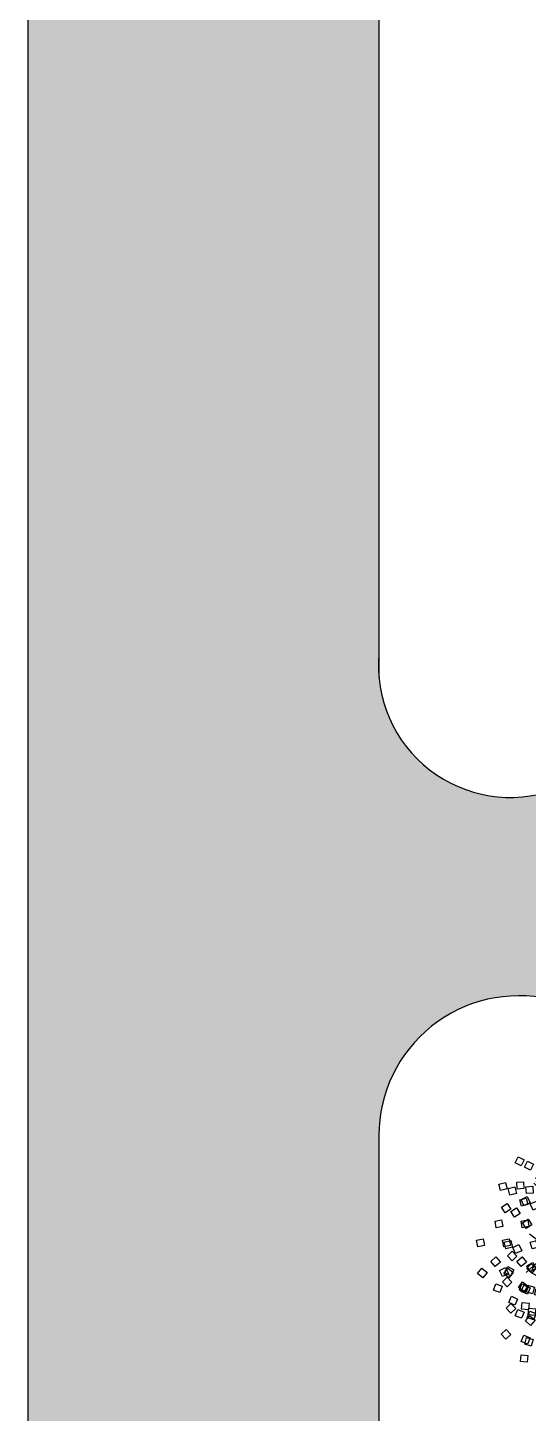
# Model space of a CAD drawing. Header units: inches. Extents: x -162 to 906, y 35 to 488.
# Drawn here: x 356.29 to 367.69, y 84.51 to 116.07 of the extents above; entities that cross this region are included whole.
import ezdxf

# ---------------------------------------------------------------- set-up
doc = ezdxf.new("R2010")
doc.units = ezdxf.units.IN
doc.header["$LTSCALE"] = 0.02
doc.header["$MEASUREMENT"] = 0
for name, color, linetype, true_color in [('FURN', 7, 'Continuous', 0xff4000), ('jogging track', 7, 'Continuous', 0x5e5e5e), ('main rooad', 250, 'Continuous', 0x333333), ('PLANTS', 7, 'Continuous', 0x218500), ('ROADS', 7, 'Continuous', 0x595959)]:
    doc.layers.add(name, color=color, linetype=linetype, true_color=true_color)

# ---------------------------------------------------------------- blocks, each defined once
blk = doc.blocks.new('3DLF-S')
at = {"color": 3}
blk.add_3dface([(0, 0), (-4, -4, -4), (0, -8, -8), (4, -4, -4)], dxfattribs=at)
blk = doc.blocks.new('3DLFS-S')
at = {"color": 92}
for p, rotation in [((-7.25, 0.25, 10.5), 338.5232090204596), ((-21.75, -8.25, -0.4564102564102583), 330.9453959009229), ((11.5, -2.25, 8.5), 25.76932762433872), ((28, -11.58245365687577, 2.500000000000001), 29.93151184050779), ((-11.25, -21.75), 349.3803447238449), ((11, -25.70539887480746, 0.9999999999999996), 29.93151184050779)]:
    blk.add_blockref('3DLF-S', p, dxfattribs=dict(at, rotation=rotation))
blk.add_blockref('3DLF-S', (-1.75, -11.40541901081781, 4.750000000000001), dxfattribs=at)
blk = doc.blocks.new('T48')
at = {"color": 10, "extrusion": (6.994461281112805e-33, -1, -1.83772268236293e-16)}
for p, q in [((-0.0984249901575, 0.09948332338499989, 0.603249939675), (-0.0412749958725, 0.3873499612649998, 0.7588249241175)), ((-0.1788583154475, 0.1693333163999999, 0.6646332668699999), (-0.1640416502625, 0.3196166347049998, 0.8032749196725001)), ((-0.0984249901575, 0.09948332338499989, 0.5958416070825), (-0.268816639785, 0.2307166435949999, 0.7249582608375)), ((0.16509998349, 0.006349999364999939, 0.459316620735), (0.3566582976675, 0.01693333163999988, 0.5894916077174999))]:
    blk.add_line(p, q, dxfattribs=at)
at = {"color": 10}
for p, q in [((0.1915583141775, 0.078316658835, 0.5027082830624999), (0.1238249876175, 0.2317749768225, 0.5027082830624999)), ((0.15663331767, 0.006349999364999949, 0.46143328719), (0.2635249736474999, 0.2370666429599999, 0.6021916064474999)), ((-0.2518833081449999, -0.035983329735, 0.5079999491999999), (-0.3386666328, 0.04233332909999999, 0.5386916127975001)), ((0.1598083173525, 0.006349999364999949, 0.46143328719), (0.3058583027475, -0.1502833183050001, 0.6021916064474999)), ((-0.2540311290214129, -0.03806884176858708, 0.51223328211), (-0.327056121718913, -0.09310216959858711, 0.60113327322)), ((-0.1199768467597827, -0.08851479905771734, 0.416983291635), (-0.2518833081449999, -0.035983329735, 0.5079999491999999)), ((-0.0624416604225, -0.04656666201, 0.3386666328), (0.014816665185, -0.19049998095, 0.3598332973499999)), ((-0.1168018470772827, -0.08851479905771734, 0.416983291635), (-0.1253140628993345, -0.2698749730125, 0.51223328211)), ((0.3058583027475, -0.1502833183050001, 0.6021916064474999), (0.36406663026, -0.0582083275125, 0.6529916013675)), ((-0.311149968885, -0.2741083059225001, 0.6445249355475001), (-0.133349986665, -0.1026583230675, 0.4233332909999999)), ((0.014816665185, -0.19049998095, 0.3598332973499999), (0.0010583332275, -0.2275416439125, 0.4116916254975)), ((0.014816665185, -0.19049998095, 0.3598332973499999), (0.1322916534375, -0.2518833081449999, 0.3598332973499999)), ((0.3058583027475, -0.1502833183050001, 0.6021916064474999), (0.33443329989, -0.2434166423250002, 0.6381749361825))]:
    blk.add_line(p, q, dxfattribs=at)
at = {"color": 10, "extrusion": (1, 0, 0)}
blk.add_line((-0.05435154930639927, -0.0836083249725, 0.4307416235925), (-0.09285056339843213, -0.0624416604225, 0.6984999301499999), dxfattribs=at)
at = {"color": 10}
blk.add_lwpolyline([(0.03174999682499999, 0.0391583294175, -0.1178321655294738), (0.03488789181575506, 0.03505459098640472, -0.1098616197025378), (0.035983329735, 0.02963333037, -0.03643656478850763), (0.03540738109093312, 0.02341162366746848, -0.03418399520617336), (0.03386666328, 0.01693333164, -0.07031721240663195), (0.03168759090711715, 0.01233140888047508, 0.1214042700675806), (0.0306916635975, 0.0095249990475, 0.1056748753681054), (0.030881482108688, 0.00782476693390747, 0.1056299176773579), (0.03174999682499999, 0.006349999365000001, 0.1178704802658496), (0.03403652887482967, 0.004807657650026656, 0.05028871205319218), (0.040216662645, 0.0031749996825, 0.0186631423736942), (0.04585131116072764, 0.002492929527070058, 0.01496951588104406), (0.05291666137499999, 0.002116666455, 0.08714684551963757), (0.05776313758079481, 0.002852048931457461, -0.118281299572246), (0.061383327195, 0.0031749996825, -0.3256148979215517), (0.06422800685715707, 0.0003828925817161849, -0.3261032620843909), (0.0624416604225, -0.0031749996825, -0.03227319937646211), (0.05906743163303264, -0.004643564098317937, 0.02710570168732045), (0.05503332783000001, -0.006349999365000001, 0.002318028721211874), (0.04670295498800662, -0.01046702206332773, 0.008478079840927234), (0.044449995555, -0.0116416655025, 0.03634363996559699), (0.04202336043165764, -0.0131977964841613, -0.02203929914532908), (0.03809999619, -0.0158749984125, -0.0927442067181413), (0.03181600807400787, -0.0183106450739337, 0.0692030807816751), (0.023283331005, -0.02116666455, 0.1478664373438005), (0.01772201865478428, -0.02639749447574698, -0.1721518168493673), (0.01269999873, -0.0306916635975, -0.1327210153150172), (0.006494205283376187, -0.03133041919805192, 0.1088415021332968), (-0.0010583332275, -0.03174999682499999, 0.05380530011571413), (-0.006561069963806574, -0.03394679998282819, -0.04064136659242989), (-0.0137583319575, -0.0370416629625, -0.08139523190763823), (-0.02941334760754308, -0.03960714702459504, -0.2213318317449878), (-0.0349249965075, -0.0370416629625, -0.07992170799693443), (-0.03663670327708569, -0.03418617344260477, -0.1083130962065831), (-0.0370416629625, -0.03174999682499999, -0.04851678753332027), (-0.0366154966281733, -0.02889196332224335, -0.02389033116493227), (-0.0349249965075, -0.023283331005, -0.1376741168601891), (-0.02940671836165942, -0.01545725099787899, 0.2648665322594673), (-0.027516663915, -0.010583332275, 0.01769256372157511), (-0.0280488047215795, -0.007712605021293705, 0.007549720602627568), (-0.02963333037, -0.0010583332275, 0.004346226018042666), (-0.03180714101458215, 0.007194235415678006, 0.01049676499467845), (-0.0328083300525, 0.010583332275, 0.07005552843921521), (-0.03448373006515611, 0.01406838642499549, 0.02356237193278814), (-0.0412749958725, 0.023283331005, 0.09024132341738819), (-0.04739926547154581, 0.0285320706650461, -0.1185014879050571), (-0.0518583281475, 0.0328083300525, -0.08154012300615145), (-0.05292906652085175, 0.03528747551626084, -0.1266965965316334), (-0.05291666137499999, 0.0370416629625, -0.2152412148618608), (-0.05179106978487089, 0.03842469120952555, -0.1164338214658533), (-0.04868332846500001, 0.0391583294175, -0.2285497834965858), (-0.04558090513199267, 0.03766205516445363, 0.2140173120384511), (-0.0423333291, 0.035983329735, 0.07524006270704661), (-0.03915478404417528, 0.03628550252184912, 0.1907591750189915), (-0.03809999619, 0.0370416629625, 0.2745625809819373), (-0.03804646907028426, 0.0385311817447503, -0.2384995356982396), (-0.03809999619, 0.040216662645, -0.0874453114444467), (-0.03712568201633429, 0.04160787269377742, -0.1102439031570463), (-0.035983329735, 0.0423333291, -0.1367407487079785), (-0.03420945832248671, 0.04246554969628398, -0.06456033934224276), (-0.0306916635975, 0.0412749958725, -0.1442357611240256), (-0.0271616267772592, 0.03804024963369936, 0.2017082182159239), (-0.0243416642325, 0.035983329735, 0.0265857284324761), (-0.01965189465309074, 0.0351349661883762, -0.01561598696344592), (-0.0116416655025, 0.03386666328, -0.01291147301305656), (-0.003381210498005074, 0.03207072131865372, 0.01629287802469687), (0.0031749996825, 0.0306916635975, 0.1007228964055242), (0.008743967550034178, 0.03083665751450345, 0.06387402418735454), (0.01693333164, 0.03386666328, 0.158891974589149), (0.0201833507207489, 0.03719363388731713, -0.1713561989270116), (0.023283331005, 0.040216662645, -0.1403534412130715), (0.02767349201045408, 0.04090052702491211, -0.1406801254822635)], format="xyb", close=True, dxfattribs=at)
blk.add_circle((0, 0, 0.05926666074), 0.01693333164, dxfattribs=at)
at = {"color": 10, "extrusion": (0.6689647316224493, 4.71754170136923e-17, 0.7432941462471666)}
blk.add_circle((0.006735191417282652, 0.1928808282166083, 0.4486064607221732), 0.006349999365000001, dxfattribs=at)
at = {"color": 92, "xscale": 0.00423333291, "yscale": 0.00423333291, "zscale": 0.00423333291}
for p, rotation in [((-0.0511631574696376, 0.3633714595821378, 0.4773082856025), 180), ((-0.0346993562273912, 0.3469076583398912, 0.5778499422150001), 180), ((0.2192879041058583, 0.2927351752029244, 0.6910915975574998), 127.0355451173859), ((-0.1256752706447738, 0.2737461114780281, 0.7715249228475001), 217.0355451173859), ((0.06455832687749999, 0.2942166372450001, 0.7715249228475001), 180), ((0.1697269813764583, 0.2419299596934132, 0.5344582798874999), 127.0355451173859), ((-0.2750977282431664, 0.2491946575535847, 0.531283280205), 241.10908773184), ((-0.2216910136286271, 0.2140246742320395, 0.62229993777), 217.0355451173859), ((-0.07659200011783932, 0.2086944169396642, 0.5238749476125), 217.0355451173859), ((0.02115375996612289, 0.2561295456388771, 0.5810249418975), 180), ((0.05324006793986359, 0.21865490304972, 0.4392082894125), 127.0355451173859), ((0.07820176140577051, 0.1862818482159366, 0.8900582443275), 127.0355451173859), ((0.0824258974147551, 0.1894690735748286, 0.3735916293075), 127.0355451173859), ((0.1018569230560847, 0.2041303102257309, 0.7334249266575), 127.0355451173859), ((0.15663331767, 0.2653536582718879, 0.6180666048599999), 180), ((-0.09826543838532621, 0.2390237576428263, 0.6773332656), 180), ((-0.2003974318853968, 0.1285378239804401, 0.6773332656), 217.0355451173859), ((-0.05595749725912447, 0.1294219643288591, 0.5408082792525001), 217.0355451173859), ((-0.03133340002157513, 0.148711685612082, 0.9154582417874999), 217.0355451173859), ((0.3278079436107871, 0.1150053153385957, 0.615949938405), 116.7371100578059), ((0.03559833251515366, 0.06000482942340399, 0.8699499130050001), 217.0355451173859), ((0.06455832687749999, 0.1269999873000001, 0.8805332452800001), 180), ((0.06455832687749999, 0.1142999885700001, 0.383116628355), 180), ((0.1746249825375, 0.10159998984, 0.8900582443275), 90), ((0.179916648675, 0.1015999898400001, 0.3735916293075), 90), ((0.2042583129075, 0.10159998984, 0.7334249266575), 90), ((-0.2706425347181668, 0.06425760761503305, 0.39369996063), 241.10908773184), ((-0.2856454117676775, 0.07379343967386887, 0.6741582659175), 260.280514680602), ((0.2752633042001547, 0.04754647529546015, 0.4286249571374999), 105.1767250495332), ((-0.1362681872047815, 0.05360520766783979, 0.6773332656), 274.426310174705), ((0.06455832687749999, 0.02645833068750009, 0.8699499130050001), 180), ((0.1228434790952256, -0.01911498053083468, 0.6773332656), 105.1767250495332), ((-0.3807431627572815, 0.001746879520339853, 0.5164666150199999), 274.426310174705), ((-0.2886681719647815, 0.001746879520339797, 0.8180915848575001), 274.426310174705), ((-0.1701348504847815, 0.001746879520339864, 0.4540249545975), 274.426310174705), ((-0.1119265229722815, 0.00174687952033978, 0.916516575015), 274.426310174705), ((0.1879503294622913, -0.08422183089790042, 0.6551082678225), 105.1767250495332), ((0.2400064487523912, -0.08924866328420046, 0.7672915899375), 68.14117993214732), ((-0.09039885403273307, -0.06602003727878261, 0.916516575015), 311.4618552920909), ((0.285540144770303, -0.08238991212832733, 0.5175249482475001), 54.73338241883649), ((0.01675852083440266, -0.0971592682279471, 0.8329082500424999), 19.52835435071045), ((0.2622314465298912, -0.1654486556642004, 0.56726660994), 68.14117993214732), ((-0.2314849967328209, -0.1724733642657704, 0.8180915848575001), 311.4618552920909), ((-0.0451423438339638, -0.1141107135206179, 0.7704665896199999), 342.4928092333245), ((-0.3049849632891543, -0.2279310855104885, 0.5164666150199999), 311.4618552920909), ((-0.2724749808357768, -0.2122190555886147, 0.6455832687749999), 311.4618552920909), ((-0.1488430623969171, -0.2181042313066621, 0.45296662137), 294.8881552746311), ((-0.0451423438339638, -0.1659690416681179, 0.9016999098299998), 342.4928092333245), ((0.06392945614600201, -0.1596764811609201, 0.9016999098299998), 19.52835435071045), ((0.06942966228387029, -0.1974716623320211, 0.4646082868725001), 28.35728449507812), ((-0.06351616760557695, -0.1994523298478218, 0.4646082868725001), 351.3217393776923), ((0.09771404495025562, -0.2044523228561576, 0.637116602955), 19.52835435071045), ((-0.0451423438339638, -0.2781523637831179, 0.637116602955), 342.4928092333245), ((0.1544466563385306, -0.2796419438160846, 0.734483259885), 19.52835435071045), ((-0.0451423438339638, -0.316252359973118, 0.734483259885), 342.4928092333245), ((0.09472062654257453, -0.3241890591634049, 0.6349999365), 19.52835435071045), ((0.0951612175810155, -0.329404369822636, 0.5079999491999999), 20.68147253157148)]:
    blk.add_blockref('3DLFS-S', p, dxfattribs=dict(at, rotation=rotation))
at = {"xscale": 0.00423333291, "yscale": 0.00423333291, "zscale": 0.00423333291}
for p, rotation in [((-0.078316658835, -0.007408332592499879, 0.9843475938729231), 319.1446237411043), ((0.0603249939675, -0.05079999491999988, 0.9843475938729231), 46.3875157474432)]:
    blk.add_blockref('3DLF-S', p, dxfattribs=dict(at, rotation=rotation))
blk.add_blockref('3DLF-S', (0, -0.05079999491999988, 0.9843475938729231), dxfattribs=at)
at = {"color": 10}
mesh = blk.add_polymesh((2, 36), dxfattribs=dict(at, n_close=True))
for k, corner in enumerate([(-0.004606694024864071, 0.004370453305640282, 0.2677583065575), (-0.003501484310829716, 0.005348515994198795, 0.2677583065575), (-0.002243226412232073, 0.006119802060041328, 0.2677583065575), (-0.0008701518586108149, 0.006660876366346839, 0.2677583065575), (0.0005760191745315292, 0.006955298644115039, 0.2677583065575), (0.002051345512150778, 0.006994123021420809, 0.2677583065575), (0.003511000110029521, 0.006776169839205792, 0.2677583065575), (0.004910632101832077, 0.006308061494621963, 0.2677583065575), (0.006207714377735489, 0.005604021222845247, 0.2677583065575), (0.007362835749141735, 0.004685440931272013, 0.2677583065575), (0.008340898437700245, 0.003580231217237657, 0.2677583065575), (0.00911218450354278, 0.002321973318640016, 0.2677583065575), (0.009653258809848287, 0.0009488987650187573, 0.2677583065575), (0.00994768108761649, -0.0004972722681235834, 0.2677583065575), (0.00998650546492226, -0.001972598605742831, 0.2677583065575), (0.009768552282707248, -0.003432253203621573, 0.2677583065575), (0.009300443938123418, -0.004831885195424128, 0.2677583065575), (0.008596403666346702, -0.006128967471327539, 0.2677583065575), (0.007677823374773471, -0.007284088842733781, 0.2677583065575), (0.006572613660739119, -0.008262151531292297, 0.2677583065575), (0.005314355762141479, -0.00903343759713483, 0.2677583065575), (0.003941281208520224, -0.00957451190344034, 0.2677583065575), (0.002495110175377882, -0.009868934181208546, 0.2677583065575), (0.001019783837758632, -0.009907758558514317, 0.2677583065575), (-0.0004398707601201104, -0.009689805376299303, 0.2677583065575), (-0.001839502751922667, -0.00922169703171548, 0.2677583065575), (-0.003136585027826079, -0.00851765675993877, 0.2677583065575), (-0.004291706399232322, -0.007599076468365537, 0.2677583065575), (-0.005269769087790839, -0.006493866754331185, 0.2677583065575), (-0.006041055153633375, -0.005235608855733547, 0.2677583065575), (-0.006582129459938886, -0.003862534302112293, 0.2677583065575), (-0.006876551737707095, -0.002416363268969952, 0.2677583065575), (-0.00691537611501287, -0.0009410369313507044, 0.2677583065575), (-0.006697422932797859, 0.0005186176665280366, 0.2677583065575), (-0.006229314588214036, 0.001918249658330596, 0.2677583065575), (-0.005525274316437326, 0.003215331934234008, 0.2677583065575), (-0.09626051557210782, 0.09915604857831295, 0.5968853475989899), (-0.09573231886893588, 0.0985219608207394, 0.5976229921419431), (-0.09535296516744518, 0.09776716743197002, 0.5983382237287247), (-0.0951339809378933, 0.09691460242717864, 0.5990093104094949), (-0.09508201990528378, 0.09599017056261713, 0.5996158615550452), (-0.09519866087929897, 0.09502196023270518, 0.6001394474157473), (-0.09548035978296651, 0.09403939001837902, 0.6005641591001714), (-0.09591855733764501, 0.09307231481839642, 0.6008770919587005), (-0.09649993913237427, 0.09215011872334523, 0.6010687376847798), (-0.09720684017551484, 0.09130082219491989, 0.60113327322), (-0.09801778163657998, 0.09055023067837167, 0.6010687376847798), (-0.09890812346963147, 0.08992115051711341, 0.6008770919587005), (-0.0998508130886068, 0.08943269599351496, 0.6005641591001714), (-0.1008172073464573, 0.08909970855110591, 0.6001394474157473), (-0.1017779428426772, 0.0889323058448241, 0.5996158615550452), (-0.1027038281153696, 0.08893557432119009, 0.5990093104094949), (-0.1035667306090443, 0.08910941466920341, 0.5983382237287247), (-0.1043404314680806, 0.0894485448378571, 0.5976229921419431), (-0.1050014221833884, 0.0899426605285848, 0.5968853475989899), (-0.1055296188865603, 0.09057674828615832, 0.5961477030560369), (-0.105908972588051, 0.09133154167492771, 0.5954324714692554), (-0.1061279568176029, 0.0921841066797191, 0.594761384788485), (-0.1061799178502124, 0.09310853854428056, 0.5941548336429349), (-0.1060632768761972, 0.09407674887419254, 0.5936312477822328), (-0.1057815779725297, 0.09505931908851872, 0.5932065360978085), (-0.1053433804178512, 0.09602639428850127, 0.5928936032392795), (-0.1047619986231219, 0.09694859038355247, 0.5927019575132002), (-0.1040550975799814, 0.09779788691197784, 0.5926374219779802), (-0.1032441561189162, 0.09854847842852604, 0.5927019575132002), (-0.1023538142858647, 0.09917755858978433, 0.5928936032392795), (-0.1014111246668894, 0.09966601311338277, 0.5932065360978085), (-0.100444730409039, 0.09999900055579183, 0.5936312477822328), (-0.09948399491281898, 0.1001664032620736, 0.5941548336429349), (-0.0985581096401266, 0.1001631347857077, 0.594761384788485), (-0.09769520714645194, 0.09998929443769433, 0.5954324714692554), (-0.09692150628741555, 0.09965016426904064, 0.5961477030560369)]):
    mesh.set_mesh_vertex(divmod(k, 36), corner)
mesh = blk.add_polymesh((2, 36), dxfattribs=dict(at, n_close=True))
for k, corner in enumerate([(-0.00472352257210829, -0.004243916404252549, 0.2677583065575), (-0.005610439143043449, -0.003064308786886999, 0.2677583065575), (-0.006279044745257836, -0.001748610613507655, 0.2677583065575), (-0.006709024135858931, -0.000336798707337249, 0.2677583065575), (-0.006887312608643384, 0.001128229741266531, 0.2677583065575), (-0.006808492958583966, 0.002601960584233019, 0.2677583065575), (-0.006474960080863061, 0.004039615255642471, 0.2677583065575), (-0.005896848203194441, 0.005397511345792473, 0.2677583065575), (-0.005091722962442341, 0.006634389869112399, 0.2677583065575), (-0.004084047681633983, 0.007712668897561904, 0.2677583065575), (-0.002904440064268432, 0.008599585468497064, 0.2677583065575), (-0.001588741890889088, 0.009268191070711449, 0.2677583065575), (-0.0001769299847186821, 0.009698170461312544, 0.2677583065575), (0.001288098463885095, 0.009876458934096999, 0.2677583065575), (0.002761829306851581, 0.009797639284037582, 0.2677583065575), (0.004199483978261033, 0.009464106406316678, 0.2677583065575), (0.005557380068411036, 0.008885994528648059, 0.2677583065575), (0.006794258591730959, 0.008080869287895958, 0.2677583065575), (0.007872537620180463, 0.007073194007087604, 0.2677583065575), (0.008759454191115623, 0.005893586389722057, 0.2677583065575), (0.009428059793330012, 0.004577888216342715, 0.2677583065575), (0.009858039183931109, 0.00316607631017231, 0.2677583065575), (0.01003632765671557, 0.001701047861568534, 0.2677583065575), (0.009957508006656152, 0.0002273170186020438, 0.2677583065575), (0.009623975128935248, -0.001210337652807407, 0.2677583065575), (0.009045863251266634, -0.002568233742957411, 0.2677583065575), (0.008240738010514535, -0.003805112266277337, 0.2677583065575), (0.00723306272970618, -0.004883391294726841, 0.2677583065575), (0.006053455112340633, -0.005770307865662001, 0.2677583065575), (0.004737756938961295, -0.006438913467876395, 0.2677583065575), (0.003325945032790891, -0.006868892858477493, 0.2677583065575), (0.001860916584187113, -0.007047181331261951, 0.2677583065575), (0.0003871857412206257, -0.00696836168120254, 0.2677583065575), (-0.001050468930188825, -0.006634828803481641, 0.2677583065575), (-0.002408365020338831, -0.006056716925813025, 0.2677583065575), (-0.003645243543658758, -0.005251591685060931, 0.2677583065575), (-0.1348232026075177, -0.09554861053160527, 0.4233186982889899), (-0.134149055015909, -0.09507260205870316, 0.4240563428319429), (-0.1333664418053184, -0.09475457870551403, 0.4247715744187247), (-0.1324991422821282, -0.09460420345069694, 0.4254426610994949), (-0.1315735089034757, -0.09462604537027598, 0.4260492122450452), (-0.1306176665711783, -0.09481944080857727, 0.4265727981057474), (-0.1296606580708233, -0.09517851354307083, 0.4269975097901714), (-0.1287315616214242, -0.09569235333041867, 0.4273104426487004), (-0.1278586073484507, -0.09634534740869767, 0.4275020883747798), (-0.1270683195257507, -0.09711765488327032, 0.42756662391), (-0.1263847106489122, -0.09798580958232808, 0.4275020883747798), (-0.1258285518277349, -0.09892343306464768, 0.4273104426487004), (-0.1254167416665707, -0.09990203611517914, 0.4269975097901714), (-0.1251617928087803, -0.1008918843754291, 0.4265727981057474), (-0.1250714517463974, -0.1018629018068972, 0.4260492122450452), (-0.1251484634468877, -0.1027855845362869, 0.4254426610994949), (-0.1253904879487016, -0.1036318973157657, 0.4247715744187247), (-0.1257901714598218, -0.104376125359784, 0.4240563428319431), (-0.1263353697990126, -0.1049956556758218, 0.4233186982889899), (-0.1270095173906212, -0.1054716641487239, 0.4225810537460369), (-0.1277921306012119, -0.1057896875019131, 0.4218658221592554), (-0.1286594301244022, -0.1059400627567302, 0.4211947354784851), (-0.1295850635030546, -0.1059182208371511, 0.4205881843329348), (-0.130540905835352, -0.1057248253988499, 0.4200645984722325), (-0.131497914335707, -0.1053657526643563, 0.4196398867878086), (-0.132427010785106, -0.1048519128770085, 0.4193269539292795), (-0.1332999650580796, -0.1041989187987294, 0.4191353082032002), (-0.1340902528807796, -0.1034266113241568, 0.4190707726679801), (-0.1347738617576181, -0.102558456625099, 0.4191353082032002), (-0.1353300205787953, -0.1016208331427795, 0.4193269539292795), (-0.1357418307399596, -0.100642230092248, 0.4196398867878086), (-0.13599677959775, -0.0996523818319981, 0.4200645984722325), (-0.1360871206601329, -0.09868136440052994, 0.4205881843329348), (-0.1360101089596426, -0.09775868167114023, 0.4211947354784851), (-0.1357680844578287, -0.09691236889166147, 0.4218658221592554), (-0.1353684009467085, -0.09616814084764315, 0.4225810537460369)]):
    mesh.set_mesh_vertex(divmod(k, 36), corner)
mesh = blk.add_polymesh((2, 36), dxfattribs=dict(at, n_close=True))
for k, corner in enumerate([(0.01693333164, 0, 0.05926666074), (0.01667607628339893, 0.002940442181115772, 0.05926666074), (0.01591212678742854, 0.00579154051449388, 0.05926666074), (0.01466469537094681, 0.00846666582, 0.05926666074), (0.01297168460631277, 0.01088453576890505, 0.05926666074), (0.01088453576890505, 0.01297168460631277, 0.05926666074), (0.00846666582, 0.01466469537094681, 0.05926666074), (0.005791540514493884, 0.01591212678742854, 0.05926666074), (0.002940442181115774, 0.01667607628339893, 0.05926666074), (1.037292254760063e-18, 0.01693333164, 0.05926666074), (-0.002940442181115772, 0.01667607628339893, 0.05926666074), (-0.00579154051449388, 0.01591212678742854, 0.05926666074), (-0.008466665819999997, 0.01466469537094681, 0.05926666074), (-0.01088453576890504, 0.01297168460631277, 0.05926666074), (-0.01297168460631276, 0.01088453576890505, 0.05926666074), (-0.01466469537094681, 0.008466665820000014, 0.05926666074), (-0.01591212678742854, 0.005791540514493898, 0.05926666074), (-0.01667607628339892, 0.002940442181115794, 0.05926666074), (-0.01693333164, 2.463431411393015e-17, 0.05926666074), (-0.01667607628339893, -0.002940442181115746, 0.05926666074), (-0.01591212678742856, -0.005791540514493852, 0.05926666074), (-0.01466469537094683, -0.00846666581999997, 0.05926666074), (-0.01297168460631279, -0.01088453576890502, 0.05926666074), (-0.01088453576890507, -0.01297168460631275, 0.05926666074), (-0.008466665820000033, -0.01466469537094679, 0.05926666074), (-0.005791540514493921, -0.01591212678742853, 0.05926666074), (-0.002940442181115817, -0.01667607628339892, 0.05926666074), (-4.823133597310032e-17, -0.01693333164, 0.05926666074), (0.002940442181115722, -0.01667607628339893, 0.05926666074), (0.005791540514493829, -0.01591212678742857, 0.05926666074), (0.00846666581999995, -0.01466469537094684, 0.05926666074), (0.010884535768905, -0.01297168460631281, 0.05926666074), (0.01297168460631273, -0.0108845357689051, 0.05926666074), (0.01466469537094678, -0.00846666582000006, 0.05926666074), (0.01591212678742852, -0.005791540514493949, 0.05926666074), (0.01667607628339892, -0.002940442181115848, 0.05926666074), (0.02227666892727251, 0.03963643684967159), (0.01497404119350433, 0.03291964958212575), (0.005194120047978095, 0.03048496094755863), (-0.004765695120697138, 0.03240301323155402), (-0.01471875318341227, 0.03441461489308388), (-0.02472846555232247, 0.03609321422089241), (-0.03265710673244206, 0.04206430681897408), (-0.03832842774340747, 0.03675664378618684), (-0.04736729354411415, 0.03893352173216862), (-0.05222532610817577, 0.03343960610735567), (-0.04476762857720071, 0.02673409294820845), (-0.038061775080801, 0.01914902748709859), (-0.03278959046538851, 0.01052439919795433), (-0.03009246136098866, 0.0007341458954145914), (-0.02775641323409811, -0.009148257405383085), (-0.03171452511956439, -0.01771409319824111), (-0.03605259750483387, -0.02679834470265991), (-0.03538011001921754, -0.0364604201360786), (-0.02627384824615739, -0.0395065652374396), (-0.01627787948577986, -0.03781551204101314), (-0.006846948369335025, -0.03409708621305765), (0.002779786376617932, -0.03112469346449061), (0.01280940855138393, -0.03064892369087258), (0.0198737310191968, -0.02360462744046497), (0.02881968834408065, -0.01901840290262429), (0.03835299079191169, -0.01571726601636961), (0.04695055211988809, -0.01034326623636977), (0.05606521745640104, -0.005863868068054596), (0.06424156823821321, -0.0006387334515679467), (0.0566108149743104, 0.002518081848111325), (0.04649613519310018, 0.002440970782838803), (0.03647743658939532, 0.004003038201371496), (0.0309709781432322, 0.01084720391545118), (0.03476217399669562, 0.02020696945554759), (0.03597993257815053, 0.03026598173331852), (0.03174999682499999, 0.0391583294175)]):
    mesh.set_mesh_vertex(divmod(k, 36), corner)
mesh = blk.add_polymesh((2, 36), dxfattribs=dict(at, n_close=True))
for k, corner in enumerate([(0.01693333164, 0, 0.05926666074), (0.01667607628339893, 0.002940442181115772, 0.05926666074), (0.01591212678742854, 0.00579154051449388, 0.05926666074), (0.01466469537094681, 0.00846666582, 0.05926666074), (0.01297168460631277, 0.01088453576890505, 0.05926666074), (0.01088453576890505, 0.01297168460631277, 0.05926666074), (0.00846666582, 0.01466469537094681, 0.05926666074), (0.005791540514493884, 0.01591212678742854, 0.05926666074), (0.002940442181115774, 0.01667607628339893, 0.05926666074), (1.037292254760063e-18, 0.01693333164, 0.05926666074), (-0.002940442181115772, 0.01667607628339893, 0.05926666074), (-0.00579154051449388, 0.01591212678742854, 0.05926666074), (-0.008466665819999997, 0.01466469537094681, 0.05926666074), (-0.01088453576890504, 0.01297168460631277, 0.05926666074), (-0.01297168460631276, 0.01088453576890505, 0.05926666074), (-0.01466469537094681, 0.008466665820000014, 0.05926666074), (-0.01591212678742854, 0.005791540514493898, 0.05926666074), (-0.01667607628339892, 0.002940442181115794, 0.05926666074), (-0.01693333164, 2.463431411393015e-17, 0.05926666074), (-0.01667607628339893, -0.002940442181115746, 0.05926666074), (-0.01591212678742856, -0.005791540514493852, 0.05926666074), (-0.01466469537094683, -0.00846666581999997, 0.05926666074), (-0.01297168460631279, -0.01088453576890502, 0.05926666074), (-0.01088453576890507, -0.01297168460631275, 0.05926666074), (-0.008466665820000033, -0.01466469537094679, 0.05926666074), (-0.005791540514493921, -0.01591212678742853, 0.05926666074), (-0.002940442181115817, -0.01667607628339892, 0.05926666074), (-4.823133597310032e-17, -0.01693333164, 0.05926666074), (0.002940442181115722, -0.01667607628339893, 0.05926666074), (0.005791540514493829, -0.01591212678742857, 0.05926666074), (0.00846666581999995, -0.01466469537094684, 0.05926666074), (0.010884535768905, -0.01297168460631281, 0.05926666074), (0.01297168460631273, -0.0108845357689051, 0.05926666074), (0.01466469537094678, -0.00846666582000006, 0.05926666074), (0.01591212678742852, -0.005791540514493949, 0.05926666074), (0.01667607628339892, -0.002940442181115848, 0.05926666074), (0.0116416655025, -4.278830550885258e-18, 0.277283305605), (0.01146480244483676, 0.002021553999517089, 0.277283305605), (0.01093958716635712, 0.003981684103714538, 0.277283305605), (0.01008197806752593, 0.005820832751249994, 0.277283305605), (0.00891803316684003, 0.007483118341122215, 0.277283305605), (0.007483118341122219, 0.008918033166840027, 0.277283305605), (0.005820832751250001, 0.01008197806752593, 0.277283305605), (0.003981684103714545, 0.01093958716635712, 0.277283305605), (0.002021553999517095, 0.01146480244483676, 0.277283305605), (7.131384251475428e-19, 0.0116416655025, 0.277283305605), (-0.002021553999517094, 0.01146480244483676, 0.277283305605), (-0.003981684103714543, 0.01093958716635712, 0.277283305605), (-0.005820832751249996, 0.01008197806752593, 0.277283305605), (-0.007483118341122215, 0.00891803316684003, 0.277283305605), (-0.008918033166840027, 0.007483118341122219, 0.277283305605), (-0.01008197806752593, 0.005820832751250006, 0.277283305605), (-0.01093958716635712, 0.003981684103714551, 0.277283305605), (-0.01146480244483676, 0.002021553999517104, 0.277283305605), (-0.0116416655025, 1.265726040244173e-17, 0.277283305605), (-0.01146480244483677, -0.002021553999517079, 0.277283305605), (-0.01093958716635713, -0.003981684103714527, 0.277283305605), (-0.01008197806752595, -0.005820832751249984, 0.277283305605), (-0.008918033166840044, -0.007483118341122205, 0.277283305605), (-0.007483118341122239, -0.00891803316684002, 0.277283305605), (-0.005820832751250022, -0.01008197806752592, 0.277283305605), (-0.003981684103714569, -0.01093958716635712, 0.277283305605), (-0.002021553999517124, -0.01146480244483676, 0.277283305605), (-3.315904348150647e-17, -0.0116416655025, 0.277283305605), (0.002021553999517059, -0.01146480244483677, 0.277283305605), (0.003981684103714507, -0.01093958716635714, 0.277283305605), (0.005820832751249965, -0.01008197806752596, 0.277283305605), (0.007483118341122187, -0.008918033166840063, 0.277283305605), (0.008918033166840002, -0.007483118341122258, 0.277283305605), (0.01008197806752591, -0.005820832751250046, 0.277283305605), (0.01093958716635711, -0.003981684103714595, 0.277283305605), (0.01146480244483675, -0.002021553999517149, 0.277283305605)]):
    mesh.set_mesh_vertex(divmod(k, 36), corner)
mesh = blk.add_polymesh((2, 36), dxfattribs=dict(at, n_close=True))
for k, corner in enumerate([(0.0095249990475, 5.64027663525784e-18, 0.2741083059225), (0.009396371369199465, 0.001470221090557892, 0.2741083059225), (0.009014396621214272, 0.002895770257246946, 0.2741083059225), (0.008390680912973406, 0.004233332910000006, 0.2741083059225), (0.007544175530656384, 0.005442267884452527, 0.2741083059225), (0.006500601111952523, 0.006485842303156392, 0.2741083059225), (0.0052916661375, 0.00733234768547341, 0.2741083059225), (0.003954103484746942, 0.007956063393714278, 0.2741083059225), (0.002528554318057888, 0.00833803814169947, 0.2741083059225), (0.0010583332275, 0.008466665820000007, 0.2741083059225), (-0.0004118878630578862, 0.00833803814169947, 0.2741083059225), (-0.00183743702974694, 0.007956063393714278, 0.2741083059225), (-0.003174999682499997, 0.007332347685473412, 0.2741083059225), (-0.004383934656952521, 0.006485842303156393, 0.2741083059225), (-0.005427509075656383, 0.005442267884452533, 0.2741083059225), (-0.006274014457973402, 0.004233332910000013, 0.2741083059225), (-0.006897730166214269, 0.002895770257246954, 0.2741083059225), (-0.007279704914199461, 0.001470221090557902, 0.2741083059225), (-0.007408332592500001, 1.795743369222291e-17, 0.2741083059225), (-0.007279704914199466, -0.001470221090557867, 0.2741083059225), (-0.006897730166214278, -0.002895770257246921, 0.2741083059225), (-0.006274014457973415, -0.004233332909999979, 0.2741083059225), (-0.005427509075656397, -0.005442267884452502, 0.2741083059225), (-0.004383934656952537, -0.006485842303156368, 0.2741083059225), (-0.003174999682500017, -0.00733234768547339, 0.2741083059225), (-0.001837437029746961, -0.007956063393714258, 0.2741083059225), (-0.0004118878630579088, -0.008338038141699453, 0.2741083059225), (0.001058333227499976, -0.008466665819999993, 0.2741083059225), (0.002528554318057862, -0.00833803814169946, 0.2741083059225), (0.003954103484746915, -0.007956063393714276, 0.2741083059225), (0.005291666137499974, -0.007332347685473414, 0.2741083059225), (0.006500601111952499, -0.0064858423031564, 0.2741083059225), (0.007544175530656365, -0.005442267884452541, 0.2741083059225), (0.008390680912973389, -0.004233332910000024, 0.2741083059225), (0.009014396621214261, -0.00289577025724697, 0.2741083059225), (0.009396371369199456, -0.001470221090557918, 0.2741083059225), (0.1567347100643951, 0.01308519078228266, 0.4624770277064899), (0.1559151050166695, 0.01298872002355726, 0.463214672249443), (0.1551204032535788, 0.01270223896256837, 0.4639299038362246), (0.1543747513860562, 0.01223445218138771, 0.4646009905169949), (0.1537008056687782, 0.01159957314464995, 0.4652075416625452), (0.1531190436013313, 0.01081689233062206, 0.4657311275232474), (0.1526471417297491, 0.009910191099782664, 0.4661558392076713), (0.1522994385536057, 0.008907019110217868, 0.4664687720662005), (0.152086498857962, 0.007837857235201078, 0.4666604177922798), (0.1520147927077174, 0.006735191417282663, 0.4667249533275), (0.152086498857962, 0.005632525599364247, 0.4666604177922798), (0.1522994385536057, 0.004563363724347456, 0.4664687720662005), (0.1526471417297491, 0.003560191734782663, 0.4661558392076713), (0.1531190436013313, 0.002653490503943271, 0.4657311275232474), (0.1537008056687782, 0.001870809689915375, 0.4652075416625452), (0.1543747513860562, 0.00123593065317761, 0.4646009905169949), (0.1551204032535788, 0.0007681438719969611, 0.4639299038362246), (0.1559151050166695, 0.000481662811008066, 0.4632146722494431), (0.1567347100643951, 0.0003851920522826626, 0.4624770277064899), (0.1575543151121207, 0.0004816628110080621, 0.4617393831635369), (0.1583490168752113, 0.0007681438719969545, 0.4610241515767554), (0.159094668742734, 0.001235930653177602, 0.460353064895985), (0.1597686144600119, 0.001870809689915364, 0.4597465137504347), (0.1603503765274589, 0.00265349050394326, 0.4592229278897325), (0.1608222783990411, 0.003560191734782651, 0.4587982162053087), (0.1611699815751845, 0.004563363724347442, 0.4584852833467795), (0.1613829212708282, 0.005632525599364231, 0.4582936376207002), (0.1614546274210728, 0.006735191417282645, 0.4582291020854801), (0.1613829212708282, 0.007837857235201058, 0.4582936376207002), (0.1611699815751845, 0.008907019110217847, 0.4584852833467795), (0.1608222783990411, 0.009910191099782643, 0.4587982162053087), (0.1603503765274589, 0.01081689233062203, 0.4592229278897325), (0.159768614460012, 0.01159957314464994, 0.4597465137504347), (0.159094668742734, 0.0122344521813877, 0.460353064895985), (0.1583490168752114, 0.01270223896256836, 0.4610241515767554), (0.1575543151121207, 0.01298872002355726, 0.4617393831635369)]):
    mesh.set_mesh_vertex(divmod(k, 36), corner)
blk = doc.blocks.new('TREE-0')
at = {"layer": 'PLANTS', "xscale": 43.21897731321276, "yscale": 43.21897731321276, "zscale": 43.21897731321276}
blk.add_blockref('T48', (1.260520242740768, -0.3762492319274315), dxfattribs=at)
blk = doc.blocks.new('A$C333B0BB0')
at = {"layer": 'FURN', "xscale": 1.012499999999818, "yscale": 1.012499999999818, "zscale": 1.012499999999818}
blk.add_blockref('TREE-0', (21.19855085773816, 20.82146509579002, -39.92079810305695), dxfattribs=at)

msp = doc.modelspace()

# ---------------------------------------------------------------- hatches: boundary and pattern name
at = {"layer": 'main rooad'}
h = msp.add_hatch(color=256, dxfattribs=at)
h.dxf.hatch_style = 1
h.paths.add_polyline_path([(364.2926504680192, 185.7863084966848), (356.2926504680192, 185.7863084966848), (356.2926504680192, 132.4795510604745), (364.2926504680192, 132.4795510604745)])
h.paths.add_polyline_path([(361.3579378076425, 159.9306885012031), (362.0178754991176, 159.9306885012031), (362.6778131905927, 159.9306885012031), (362.6778131905927, 155.0150456428029), (364.1176788377946, 155.0150456428029), (362.0178754991176, 152.6171710428934), (359.9180721604406, 155.0150456428029), (361.3579378076425, 155.0150456428029)], flags=16)
h.paths.add_polyline_path([(368.1826504680192, 98.67352877030291, -0.5336600547258802), (364.2926504680192, 101.8092666006078), (364.2926504680192, 132.4795510604745), (356.2926504680192, 132.4795510604745), (356.2926504680192, 36.03071426373069, 0.4142135623730951), (357.7926504680192, 34.53071426373069), (382.6780048452929, 34.53071426373069), (377.2499887717895, 42.53071426373069), (365.7926504680192, 42.53071426373072, -0.4142135623730951), (364.2926504680192, 44.03071426373072), (364.2926504680192, 90.83366921791021, -0.4818689071555466), (368.1826504680192, 93.93936536171923)])
h.paths.add_polyline_path([(360.5639583791866, 171.2956089185986), (360.6129853071035, 163.1637023833767), (364.2181590961606, 163.1854378269308), (364.1691321682437, 171.3173443621527)], flags=24)

# ---------------------------------------------------------------- linework, layer by layer
at = {"layer": 'jogging track'}
for centre, radius, start, end in [((367.2882731711695, 101.5447344235452), 3.007279942461385, 174.9535154648209, 289.5106443097787), ((367.4747923450996, 90.83695104798005), 3.18214356940052, 77.1472052446342, 179.9409093133413)]:
    msp.add_arc(centre, radius, start, end, dxfattribs=at)
at = {"layer": 'ROADS'}
for p, q in [((356.2926504680192, 246.4207142637307), (356.2926504680192, 36.03071426373069)), ((364.2926504680192, 221.2215817800218), (364.2926504680192, 101.2802022464824)), ((364.2926504680192, 90.84023287806212), (364.2926504680192, 44.03071426373072))]:
    msp.add_line(p, q, dxfattribs=at)

# ---------------------------------------------------------------- block references
at = {"layer": 'PLANTS', "xscale": -0.147312420580008, "yscale": 0.147312420580008, "zscale": 0.147312420580008, "rotation": 180}
msp.add_blockref('A$C333B0BB0', (366.5164120786266, 90.99798627357748, 1.282593883073718), dxfattribs=at)

doc.saveas('drawing.dxf')
